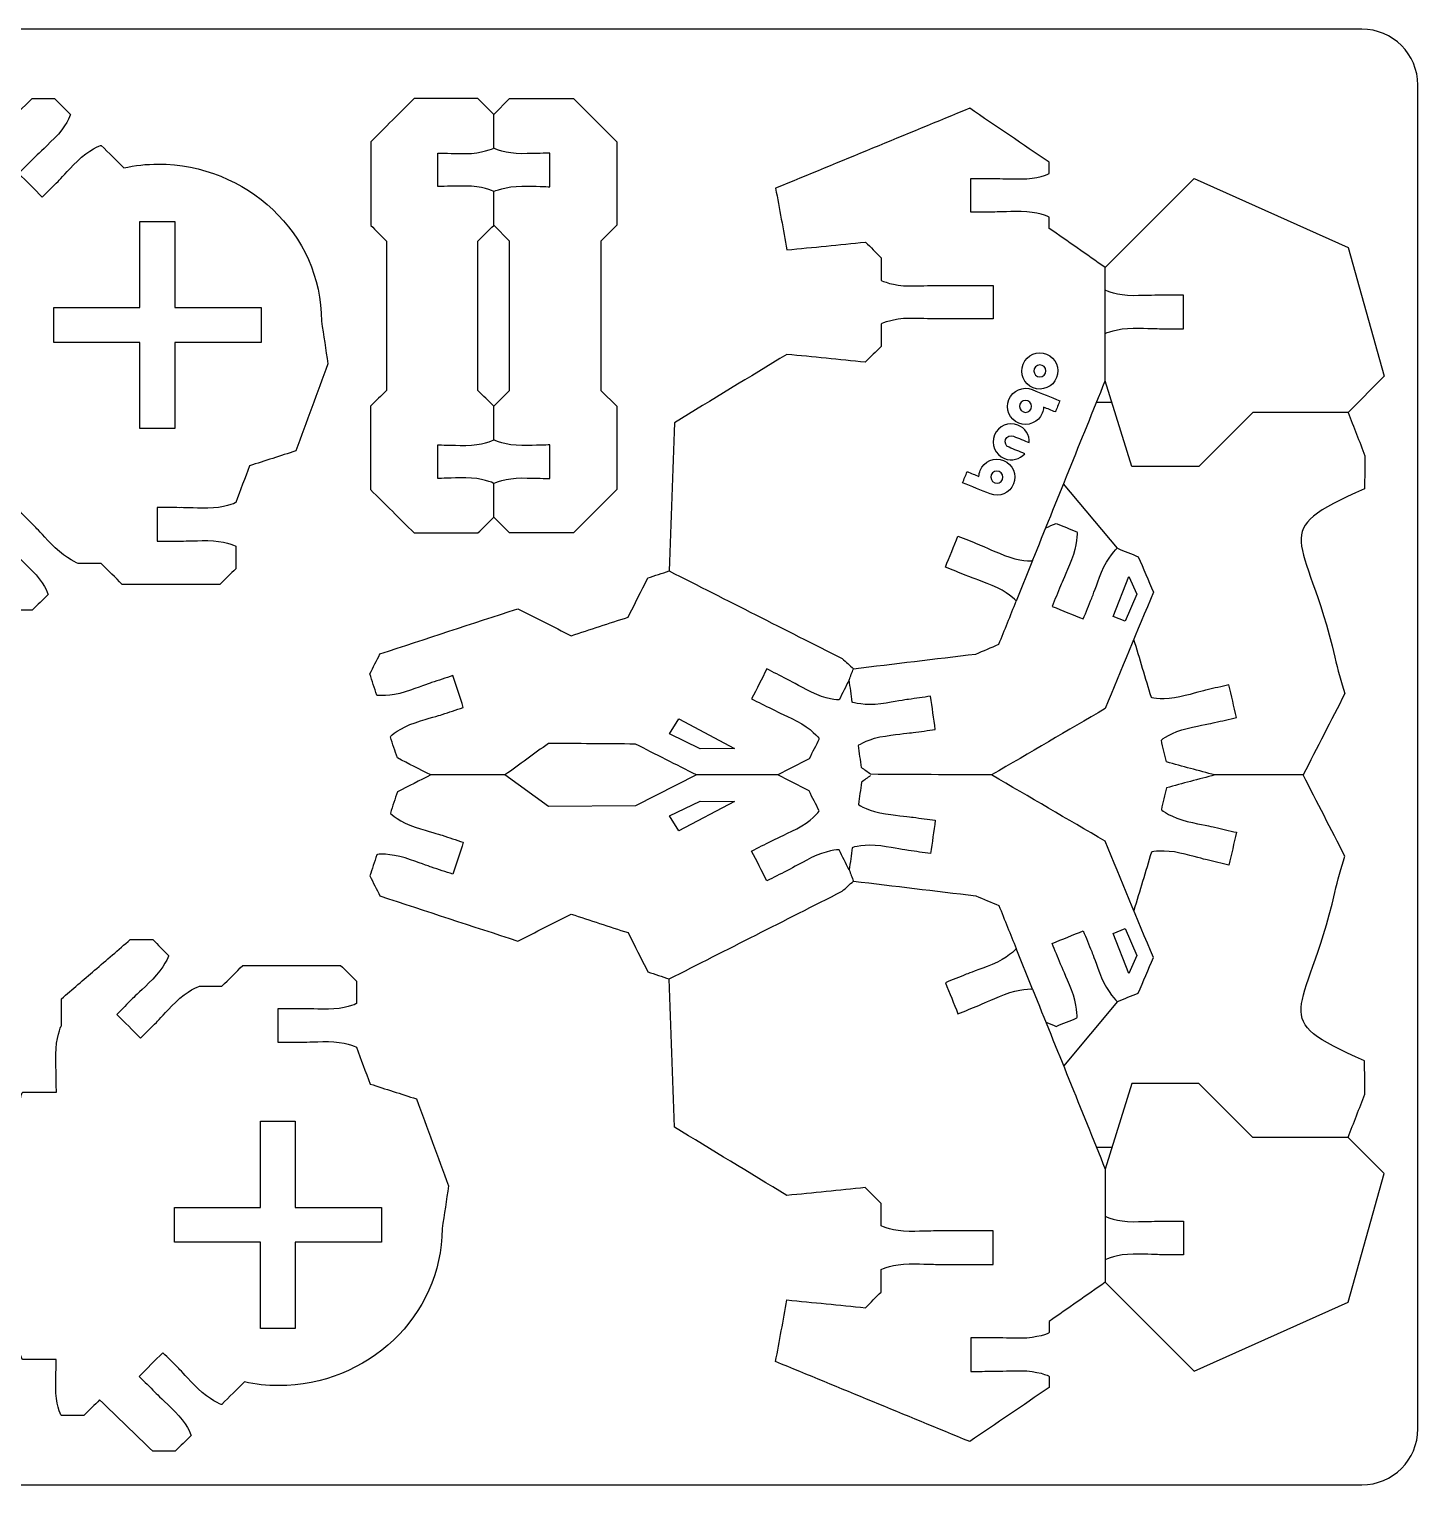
# Model space of a CAD drawing. Extents: x 0 to 680, y 0 to 410.
# Drawn here: x 556 to 680, y 0 to 130 of the extents above; entities that cross this region are included whole.
import ezdxf

# ---------------------------------------------------------------- set-up
doc = ezdxf.new("R2010")
doc.units = 0
doc.header["$MEASUREMENT"] = 0
doc.layers.add('DEFAULT', color=18, linetype='CONTINUOUS')

msp = doc.modelspace()

# ---------------------------------------------------------------- linework, layer by layer
at = {"layer": 'DEFAULT', "color": 1}
for points in [[(597.5, 122.39), (598.91, 123.8), (604.62, 123.8), (608.49, 119.93), (608.49, 112.49), (607.07, 111.07), (607.07, 97.74), (608.49, 96.33), (608.49, 88.88), (604.61, 85.01), (598.91, 85.01), (597.49, 86.43)], [(652.09, 108.71), (660.04, 116.67), (673.77, 110.49), (677, 99), (673.77, 95.77), (665.26, 95.77), (660.45, 90.96), (654.46, 90.96), (652.09, 98.6)], [(597.5, 96.33), (598.91, 97.74), (598.91, 111.07), (597.49, 112.49)], [(652.69, 96.67), (651.31, 96.67)], [(653.18, 83.64), (648.37, 89.4)], [(645.6, 82.54), (644.14, 78.92)], [(615.61, 63.4), (610.14, 60.65), (602.38, 60.59), (598.5, 63.4)], [(645.6, 44.27), (644.14, 47.89)], [(653.18, 43.17), (648.37, 37.41)], [(652.09, 18.1), (660.04, 10.15), (673.77, 16.32), (677, 27.81), (673.77, 31.04), (665.26, 31.04), (660.45, 35.85), (654.46, 35.85), (652.09, 28.21)], [(652.69, 30.14), (651.31, 30.14)]]:
    msp.add_lwpolyline(points, dxfattribs=at)
for points in [[(565.91, 94.33), (565.91, 102.03), (558.21, 102.03), (558.21, 105.13), (565.91, 105.13), (565.91, 112.83), (569.02, 112.83), (569.02, 105.13), (576.72, 105.13), (576.72, 102.03), (569.02, 102.03), (569.02, 94.33)], [(652.8, 77.56), (654.21, 81.13), (654.91, 79.54), (653.86, 77.12)], [(614.01, 68.41), (618.99, 65.77), (615.94, 65.74), (613.18, 67.06)], [(613.18, 59.75), (615.94, 61.07), (618.99, 61.03), (614.01, 58.4)], [(653.86, 49.69), (654.91, 47.27), (654.21, 45.68), (652.8, 49.25)], [(579.78, 32.48), (579.78, 24.78), (587.48, 24.78), (587.48, 21.69), (579.78, 21.69), (579.78, 13.98), (576.68, 13.98), (576.68, 21.69), (568.98, 21.69), (568.98, 24.78), (576.68, 24.78), (576.68, 32.48)]]:
    msp.add_lwpolyline(points, close=True, dxfattribs=at)
for points, knots in [([(675, 0.01), (605, 0.01), (535, 0.01), (465, 0.01), (462.24, 0.01), (460, 2.25), (460, 5), (460, 45), (460, 85.01), (460, 125.01), (460, 127.77), (462.24, 130), (465, 130), (535, 130), (605, 130), (675, 130), (677.76, 130), (680, 127.77), (680, 125.01), (680, 85.01), (680, 45), (680, 5), (680, 2.25), (677.76, 0.01), (675, 0.01)], [0, 0, 0, 0, 595.271, 595.271, 595.271, 596.271, 596.271, 596.271, 936.431, 936.431, 936.431, 937.431, 937.431, 937.431, 1532.702, 1532.702, 1532.702, 1533.702, 1533.702, 1533.702, 1873.862, 1873.862, 1873.862, 1874.862, 1874.862, 1874.862, 1874.862]), ([(557.7, 79.52), (557.74, 79.56), (557.26, 80.66), (556.29, 81.64), (555.31, 82.63), (554.73, 83.14), (554.49, 83.38), (554.02, 83.85), (553.55, 84.33), (553.08, 84.8), (553.78, 85.5), (554.49, 86.21), (555.2, 86.92), (555.67, 86.44), (556.14, 85.97), (556.61, 85.5), (556.85, 85.26), (557.36, 84.67), (558.34, 83.69), (559.32, 82.72), (560.43, 82.24), (560.46, 82.28), (561.13, 82.28), (561.8, 82.28), (562.46, 82.28), (563.09, 81.66), (563.71, 81.03), (564.33, 80.41), (567.24, 80.41), (570.14, 80.41), (573.04, 80.41), (573.52, 80.88), (573.99, 81.35), (574.46, 81.82), (574.46, 82.49), (574.46, 83.15), (574.46, 83.82), (574.46, 83.88), (573.34, 84.32), (571.96, 84.33), (570.58, 84.33), (569.8, 84.28), (569.46, 84.28), (568.79, 84.28), (568.13, 84.28), (567.46, 84.28), (567.46, 85.28), (567.46, 86.28), (567.46, 87.28), (568.13, 87.28), (568.8, 87.28), (569.46, 87.27), (569.8, 87.28), (570.58, 87.23), (571.96, 87.23), (573.34, 87.23), (574.46, 87.67), (574.46, 87.73), (574.87, 88.82), (575.28, 89.91), (575.69, 91.01), (577.07, 91.45), (578.45, 91.89), (579.83, 92.34), (580.78, 94.93), (581.74, 97.51), (582.69, 100.1), (582.5, 101.38), (582.31, 102.65), (582.12, 103.92), (582.12, 111.78), (575.39, 117.95), (567.53, 117.95), (566.48, 117.95), (565.45, 117.83), (564.47, 117.61), (563.8, 118.28), (563.13, 118.95), (562.46, 119.62), (562.42, 119.67), (561.31, 119.19), (560.33, 118.22), (559.36, 117.24), (558.84, 116.65), (558.6, 116.41), (558.13, 115.94), (557.66, 115.47), (557.19, 115), (556.48, 115.71), (555.77, 116.42), (555.07, 117.12), (555.54, 117.59), (556.01, 118.06), (556.48, 118.53), (556.72, 118.78), (557.31, 119.29), (558.28, 120.27), (559.26, 121.24), (559.74, 122.35), (559.7, 122.39), (559.23, 122.86), (558.76, 123.33), (558.29, 123.8), (557.62, 123.8), (556.95, 123.8), (556.29, 123.8), (554.71, 122.27), (553.12, 120.74), (551.54, 119.2), (551.07, 119.67), (550.6, 120.14), (550.13, 120.61), (549.46, 120.61), (548.79, 120.61), (548.13, 120.61), (548.07, 120.61), (547.63, 119.49), (547.62, 118.11), (547.62, 116.73), (547.67, 115.95), (547.67, 115.61), (546.67, 115.61), (545.67, 115.62), (544.67, 115.62), (544.61, 115.62), (544.17, 114.5), (544.17, 113.12), (544.17, 111.73), (544.22, 110.96), (544.21, 110.61), (543.21, 110.62), (542.21, 110.62), (541.22, 110.62), (541.21, 110.96), (541.27, 111.74), (541.27, 113.12), (541.27, 114.5), (540.82, 115.62), (540.76, 115.62), (540.1, 115.62), (539.43, 115.62), (538.76, 115.62), (538.29, 115.15), (537.82, 114.68), (537.35, 114.21), (537.35, 113.78), (537.35, 113.34), (537.35, 112.91), (536.68, 110.77), (536.01, 108.62), (535.34, 106.48), (535.34, 104.61), (535.34, 102.75), (535.35, 100.89), (536.02, 98.74), (536.68, 96.6), (537.35, 94.46), (537.35, 94.03), (537.35, 93.59), (537.35, 93.16), (537.82, 92.69), (538.29, 92.22), (538.76, 91.75), (539.43, 91.75), (540.1, 91.75), (540.76, 91.75), (540.83, 91.75), (541.27, 92.87), (541.27, 94.25), (541.27, 95.63), (541.22, 96.41), (541.23, 96.75), (542.23, 96.75), (543.22, 96.74), (544.22, 96.74), (544.23, 96.41), (544.17, 95.63), (544.17, 94.24), (544.17, 92.87), (544.62, 91.74), (544.67, 91.74), (544.68, 91.74), (544.68, 91.74), (544.68, 91.74), (545.68, 91.74), (546.68, 91.74), (547.68, 91.74), (547.68, 91.4), (547.63, 89.71), (547.63, 88.33), (547.63, 86.95), (548.07, 85.82), (548.13, 85.82), (548.13, 85.02), (548.13, 84.21), (548.13, 83.4), (549.12, 82.55), (550.11, 81.7), (551.09, 80.85), (552.16, 79.94), (553.22, 79.02), (554.28, 78.11), (554.95, 78.11), (555.62, 78.11), (556.28, 78.11), (556.76, 78.58), (557.23, 79.05), (557.7, 79.52)], [5.670289, 5.670289, 5.670289, 5.670289, 6.670289, 6.670289, 6.670289, 7.670289, 7.670289, 7.670289, 13.341303, 13.341303, 13.341303, 21.833659, 21.833659, 21.833659, 27.504673, 27.504673, 27.504673, 28.504673, 28.504673, 28.504673, 29.504673, 29.504673, 29.504673, 35.174673, 35.174673, 35.174673, 42.677787, 42.677787, 42.677787, 67.366787, 67.366787, 67.366787, 73.039197, 73.039197, 73.039197, 78.699197, 78.699197, 78.699197, 79.699197, 79.699197, 79.699197, 80.699197, 80.699197, 80.699197, 86.359205, 86.359205, 86.359205, 94.850205, 94.850205, 94.850205, 100.519213, 100.519213, 100.519213, 101.519213, 101.519213, 101.519213, 102.519213, 102.519213, 102.519213, 112.449923, 112.449923, 112.449923, 124.770567, 124.770567, 124.770567, 148.230629, 148.230629, 148.230629, 159.182457, 159.182457, 159.182457, 160.182457, 160.182457, 160.182457, 161.182457, 161.182457, 161.182457, 169.243474, 169.243474, 169.243474, 170.243474, 170.243474, 170.243474, 171.243474, 171.243474, 171.243474, 176.900329, 176.900329, 176.900329, 185.400459, 185.400459, 185.400459, 191.065097, 191.065097, 191.065097, 192.065097, 192.065097, 192.065097, 193.065097, 193.065097, 193.065097, 198.729027, 198.729027, 198.729027, 204.400027, 204.400027, 204.400027, 223.139773, 223.139773, 223.139773, 228.804411, 228.804411, 228.804411, 234.474411, 234.474411, 234.474411, 235.474411, 235.474411, 235.474411, 236.474411, 236.474411, 236.474411, 244.964417, 244.964417, 244.964417, 245.964417, 245.964417, 245.964417, 246.964417, 246.964417, 246.964417, 255.454423, 255.454423, 255.454423, 256.454423, 256.454423, 256.454423, 257.454423, 257.454423, 257.454423, 263.124423, 263.124423, 263.124423, 268.787645, 268.787645, 268.787645, 272.448645, 272.448645, 272.448645, 291.564502, 291.564502, 291.564502, 307.423532, 307.423532, 307.423532, 326.511999, 326.511999, 326.511999, 330.181999, 330.181999, 330.181999, 335.845929, 335.845929, 335.845929, 341.515929, 341.515929, 341.515929, 342.515929, 342.515929, 342.515929, 343.515929, 343.515929, 343.515929, 352.005934, 352.005934, 352.005934, 353.005934, 353.005934, 353.005934, 354.005934, 354.005934, 354.005934, 354.035934, 354.035934, 354.035934, 362.526939, 362.526939, 362.526939, 363.526939, 363.526939, 363.526939, 364.526939, 364.526939, 364.526939, 371.387939, 371.387939, 371.387939, 382.48439, 382.48439, 382.48439, 394.411251, 394.411251, 394.411251, 400.081251, 400.081251, 400.081251, 405.75154, 405.75154, 405.75154, 405.75154]), ([(590.38, 123.8), (592.28, 123.8), (594.18, 123.8), (596.08, 123.8), (596.56, 123.33), (597.03, 122.86), (597.5, 122.39), (597.5, 121.39), (597.5, 120.39), (597.5, 119.39), (597.5, 119.34), (596.38, 118.89), (595, 118.89), (593.62, 118.89), (592.84, 118.94), (592.5, 118.94), (592.5, 117.94), (592.5, 116.94), (592.5, 115.94), (592.84, 115.94), (593.62, 115.99), (595, 115.99), (596.38, 115.99), (597.49, 115.55), (597.49, 115.48), (597.49, 114.48), (597.49, 113.48), (597.49, 112.48), (597.02, 112.01), (596.55, 111.54), (596.08, 111.07), (596.08, 106.63), (596.08, 102.19), (596.08, 97.74), (596.56, 97.27), (597.03, 96.8), (597.5, 96.33), (597.5, 95.33), (597.5, 94.33), (597.5, 93.33), (597.5, 93.28), (596.38, 92.83), (595, 92.83), (593.62, 92.83), (592.84, 92.88), (592.5, 92.88), (592.5, 91.88), (592.5, 90.88), (592.5, 89.88), (592.84, 89.88), (593.62, 89.93), (595, 89.93), (596.38, 89.93), (597.49, 89.49), (597.49, 89.43), (597.49, 88.43), (597.49, 87.43), (597.49, 86.43), (597.02, 85.95), (596.55, 85.48), (596.08, 85.01), (594.18, 85.01), (592.28, 85.01), (590.38, 85.01), (589.09, 86.3), (587.8, 87.59), (586.5, 88.88), (586.5, 91.37), (586.5, 93.85), (586.5, 96.33), (586.98, 96.8), (587.45, 97.27), (587.92, 97.74), (587.92, 102.19), (587.92, 106.63), (587.92, 111.07), (587.45, 111.54), (586.98, 112.01), (586.51, 112.48), (586.51, 114.97), (586.51, 117.45), (586.51, 119.93), (587.8, 121.22), (589.09, 122.51), (590.38, 123.8)], [15.527358, 15.527358, 15.527358, 15.527358, 31.692358, 31.692358, 31.692358, 37.363354, 37.363354, 37.363354, 45.868354, 45.868354, 45.868354, 46.868354, 46.868354, 46.868354, 47.868354, 47.868354, 47.868354, 56.368361, 56.368361, 56.368361, 57.368361, 57.368361, 57.368361, 58.368361, 58.368361, 58.368361, 66.878361, 66.878361, 66.878361, 72.535216, 72.535216, 72.535216, 110.313216, 110.313216, 110.313216, 115.983505, 115.983505, 115.983505, 124.483505, 124.483505, 124.483505, 125.483505, 125.483505, 125.483505, 126.483505, 126.483505, 126.483505, 134.983512, 134.983512, 134.983512, 135.983512, 135.983512, 135.983512, 136.983512, 136.983512, 136.983512, 145.488512, 145.488512, 145.488512, 151.158801, 151.158801, 151.158801, 167.323801, 167.323801, 167.323801, 182.850452, 182.850452, 182.850452, 203.955452, 203.955452, 203.955452, 209.625034, 209.625034, 209.625034, 247.403034, 247.403034, 247.403034, 253.059888, 253.059888, 253.059888, 274.175888, 274.175888, 274.175888, 289.703246, 289.703246, 289.703246, 289.703246]), ([(644.14, 78.92), (643.62, 77.64), (643.11, 76.35), (642.59, 75.07), (641.91, 74.78), (641.23, 74.49), (640.54, 74.2), (636.9, 73.76), (633.25, 73.33), (629.61, 72.89), (629.27, 73.19), (628.94, 73.49), (628.61, 73.79), (623.46, 76.4), (618.31, 79.01), (613.16, 81.62), (613.31, 86.03), (613.47, 90.45), (613.62, 94.86), (616.97, 96.89), (620.32, 98.93), (623.67, 100.96), (626, 100.73), (628.34, 100.49), (630.67, 100.26), (631.14, 100.73), (631.62, 101.2), (632.09, 101.67), (632.09, 102.33), (632.09, 103), (632.09, 103.67), (632.09, 103.72), (633.21, 104.17), (634.59, 104.17), (635.97, 104.17), (636.75, 104.12), (637.09, 104.12), (638.75, 104.12), (640.42, 104.12), (642.09, 104.12), (642.09, 105.12), (642.09, 106.12), (642.09, 107.12), (640.42, 107.12), (638.76, 107.12), (637.09, 107.12), (636.75, 107.12), (635.98, 107.07), (634.59, 107.07), (633.21, 107.07), (632.09, 107.52), (632.09, 107.58), (632.09, 108.24), (632.09, 108.91), (632.09, 109.58), (631.62, 110.05), (631.15, 110.52), (630.68, 110.99), (628.34, 110.75), (626.01, 110.52), (623.67, 110.28), (623.34, 112.12), (623, 113.96), (622.66, 115.8), (628.44, 118.18), (634.21, 120.56), (639.99, 122.94), (642.35, 121.33), (644.72, 119.72), (647.09, 118.11), (647.09, 117.78), (647.09, 117.45), (647.09, 117.12), (647.09, 117.06), (645.97, 116.62), (644.59, 116.62), (643.21, 116.62), (642.43, 116.67), (642.09, 116.66), (641.42, 116.67), (640.76, 116.67), (640.09, 116.67), (640.09, 115.67), (640.09, 114.67), (640.09, 113.67), (640.76, 113.67), (641.42, 113.67), (642.09, 113.67), (642.43, 113.67), (643.2, 113.71), (644.59, 113.71), (645.97, 113.71), (647.09, 113.27), (647.09, 113.21), (647.09, 112.88), (647.09, 112.54), (647.09, 112.21), (648.75, 111.04), (650.42, 109.88), (652.09, 108.71), (652.09, 105.34), (652.09, 101.97), (652.09, 98.6), (649.93, 93.25), (647.76, 87.89), (645.6, 82.54), (645.59, 82.49), (644.38, 82.5), (643.1, 83.01), (641.81, 83.53), (641.11, 83.87), (640.8, 83.99), (640.18, 84.24), (639.56, 84.49), (638.94, 84.74), (638.57, 83.81), (638.2, 82.89), (637.82, 81.96), (638.44, 81.71), (639.06, 81.46), (639.68, 81.21), (639.99, 81.08), (640.73, 80.84), (642.01, 80.32), (643.28, 79.81), (644.14, 78.99), (644.14, 78.92)], [0, 0, 0, 0, 11.779449, 11.779449, 11.779449, 18.072994, 18.072994, 18.072994, 49.300208, 49.300208, 49.300208, 53.105354, 53.105354, 53.105354, 102.185067, 102.185067, 102.185067, 139.744986, 139.744986, 139.744986, 173.083715, 173.083715, 173.083715, 193.034216, 193.034216, 193.034216, 198.697438, 198.697438, 198.697438, 204.367438, 204.367438, 204.367438, 205.367438, 205.367438, 205.367438, 206.367438, 206.367438, 206.367438, 220.548441, 220.548441, 220.548441, 229.048441, 229.048441, 229.048441, 243.219441, 243.219441, 243.219441, 244.219441, 244.219441, 244.219441, 245.219441, 245.219441, 245.219441, 250.888441, 250.888441, 250.888441, 256.553078, 256.553078, 256.553078, 276.50358, 276.50358, 276.50358, 292.413746, 292.413746, 292.413746, 345.515888, 345.515888, 345.515888, 369.857536, 369.857536, 369.857536, 372.686536, 372.686536, 372.686536, 373.686536, 373.686536, 373.686536, 374.686536, 374.686536, 374.686536, 380.366542, 380.366542, 380.366542, 388.855542, 388.855542, 388.855542, 394.526553, 394.526553, 394.526553, 395.526553, 395.526553, 395.526553, 396.526553, 396.526553, 396.526553, 399.366553, 399.366553, 399.366553, 416.662996, 416.662996, 416.662996, 445.322996, 445.322996, 445.322996, 494.412748, 494.412748, 494.412748, 495.412748, 495.412748, 495.412748, 496.412748, 496.412748, 496.412748, 502.088025, 502.088025, 502.088025, 510.582674, 510.582674, 510.582674, 516.244181, 516.244181, 516.244181, 517.244181, 517.244181, 517.244181, 518.244181, 518.244181, 518.244181, 518.244181]), ([(597.49, 115.48), (597.49, 115.54), (598.61, 115.99), (599.99, 115.98), (601.37, 115.99), (602.15, 115.93), (602.49, 115.93), (602.49, 116.93), (602.49, 117.93), (602.49, 118.93), (602.15, 118.93), (601.38, 118.89), (599.99, 118.88), (598.62, 118.89), (597.5, 119.33), (597.5, 119.39)], [0, 0, 0, 0, 1, 1, 1, 2, 2, 2, 10.500006, 10.500006, 10.500006, 11.500006, 11.500006, 11.500006, 12.500006, 12.500006, 12.500006, 12.500006]), ([(652.08, 102.8), (652.08, 102.86), (653.2, 103.3), (654.58, 103.3), (655.96, 103.3), (656.74, 103.25), (657.08, 103.25), (657.75, 103.25), (658.42, 103.25), (659.08, 103.25), (659.08, 104.25), (659.08, 105.25), (659.08, 106.25), (658.42, 106.25), (657.75, 106.25), (657.09, 106.25), (656.74, 106.25), (655.97, 106.21), (654.58, 106.2), (653.21, 106.21), (652.09, 106.65), (652.09, 106.71)], [0, 0, 0, 0, 1, 1, 1, 2, 2, 2, 7.670013, 7.670013, 7.670013, 16.170013, 16.170013, 16.170013, 21.831025, 21.831025, 21.831025, 22.831025, 22.831025, 22.831025, 23.831025, 23.831025, 23.831025, 23.831025]), ([(673.77, 95.77), (674.28, 94.48), (674.78, 93.19), (675.28, 91.9), (675.27, 90.92), (675.25, 89.94), (675.24, 88.96), (666.33, 84.99), (669.94, 85.22), (672.59, 73.92), (672.85, 72.8), (673.15, 71.72), (673.49, 70.67), (672.25, 68.25), (671, 65.83), (669.76, 63.4), (667.13, 63.4), (664.5, 63.4), (661.88, 63.4), (660.43, 63.79), (658.99, 64.17), (657.55, 64.56), (657.4, 65.2), (657.25, 65.85), (657.1, 66.5), (657.08, 66.55), (658.07, 67.25), (659.42, 67.56), (660.76, 67.87), (661.53, 68), (661.86, 68.08), (662.51, 68.23), (663.16, 68.38), (663.81, 68.53), (663.58, 69.51), (663.36, 70.48), (663.13, 71.45), (662.48, 71.3), (661.83, 71.15), (661.18, 71), (660.85, 70.92), (660.11, 70.7), (658.76, 70.38), (657.41, 70.07), (656.23, 70.25), (656.21, 70.31), (655.69, 72.04), (655.17, 73.78), (654.65, 75.51)], [0, 0, 0, 0, 11.777347, 11.777347, 11.777347, 20.13547, 20.13547, 20.13547, 21.13547, 21.13547, 21.13547, 22.13547, 22.13547, 22.13547, 45.284749, 45.284749, 45.284749, 67.628749, 67.628749, 67.628749, 80.312388, 80.312388, 80.312388, 85.980828, 85.980828, 85.980828, 86.980828, 86.980828, 86.980828, 87.980828, 87.980828, 87.980828, 93.650891, 93.650891, 93.650891, 102.153924, 102.153924, 102.153924, 107.814247, 107.814247, 107.814247, 108.814247, 108.814247, 108.814247, 109.814247, 109.814247, 109.814247, 125.224525, 125.224525, 125.224525, 125.224525]), ([(597.49, 89.43), (597.49, 89.48), (598.61, 89.93), (599.99, 89.92), (601.37, 89.92), (602.15, 89.87), (602.49, 89.87), (602.49, 90.87), (602.49, 91.87), (602.49, 92.87), (602.15, 92.87), (601.38, 92.83), (599.99, 92.82), (598.62, 92.83), (597.5, 93.27), (597.5, 93.33)], [0, 0, 0, 0, 1, 1, 1, 2, 2, 2, 10.500006, 10.500006, 10.500006, 11.500006, 11.500006, 11.500006, 12.500006, 12.500006, 12.500006, 12.500006]), ([(646.78, 85.47), (647.09, 85.6), (647.4, 85.73), (647.71, 85.86), (648.32, 85.61), (648.94, 85.36), (649.56, 85.11), (649.61, 85.09), (649.6, 83.88), (649.09, 82.61), (648.57, 81.32), (648.23, 80.62), (648.11, 80.3), (647.85, 79.69), (647.6, 79.07), (647.35, 78.45), (648.28, 78.08), (649.21, 77.7), (650.13, 77.33), (650.38, 77.95), (650.63, 78.56), (650.88, 79.18), (651.01, 79.5), (651.26, 80.23), (651.77, 81.52), (652.29, 82.79), (653.12, 83.67), (653.18, 83.64), (653.8, 83.39), (654.42, 83.14), (655.04, 82.89), (655.49, 81.84), (655.94, 80.78), (656.39, 79.72), (654.95, 76.25), (653.52, 72.79), (652.09, 69.33), (648.71, 67.35), (645.33, 65.38), (641.95, 63.4), (638.34, 63.42), (634.74, 63.44), (631.13, 63.46), (630.86, 63.66), (630.6, 63.86), (630.33, 64.06), (630.24, 64.72), (630.14, 65.38), (630.05, 66.04), (630.04, 66.09), (631.09, 66.69), (632.46, 66.88), (633.82, 67.08), (634.6, 67.14), (634.94, 67.19), (635.6, 67.28), (636.26, 67.37), (636.92, 67.46), (636.78, 68.45), (636.64, 69.44), (636.5, 70.43), (635.84, 70.34), (635.18, 70.24), (634.53, 70.15), (634.19, 70.11), (633.42, 69.95), (632.05, 69.75), (630.68, 69.57), (629.52, 69.85), (629.51, 69.91), (629.42, 70.57), (629.32, 71.23), (629.23, 71.89), (629.36, 72.22), (629.48, 72.56), (629.61, 72.89)], [0, 0, 0, 0, 2.841223, 2.841223, 2.841223, 8.501054, 8.501054, 8.501054, 9.501054, 9.501054, 9.501054, 10.501054, 10.501054, 10.501054, 16.17077, 16.17077, 16.17077, 24.672312, 24.672312, 24.672312, 30.331216, 30.331216, 30.331216, 31.331216, 31.331216, 31.331216, 32.331216, 32.331216, 32.331216, 38.001443, 38.001443, 38.001443, 47.788541, 47.788541, 47.788541, 79.667409, 79.667409, 79.667409, 112.948022, 112.948022, 112.948022, 143.617399, 143.617399, 143.617399, 146.456814, 146.456814, 146.456814, 152.125708, 152.125708, 152.125708, 153.125708, 153.125708, 153.125708, 154.125708, 154.125708, 154.125708, 159.788545, 159.788545, 159.788545, 168.28487, 168.28487, 168.28487, 173.93893, 173.93893, 173.93893, 174.93893, 174.93893, 174.93893, 175.93893, 175.93893, 175.93893, 181.605844, 181.605844, 181.605844, 184.641074, 184.641074, 184.641074, 184.641074]), ([(629.23, 71.89), (628.93, 71.29), (628.63, 70.7), (628.33, 70.11), (628.3, 70.06), (627.1, 70.17), (625.87, 70.79), (624.64, 71.42), (623.97, 71.81), (623.66, 71.97), (623.07, 72.27), (622.47, 72.57), (621.88, 72.87), (621.43, 71.98), (620.98, 71.09), (620.52, 70.2), (621.12, 69.9), (621.71, 69.6), (622.31, 69.3), (622.61, 69.14), (623.32, 68.83), (624.56, 68.21), (625.79, 67.58), (626.58, 66.68), (626.56, 66.62), (626.25, 66.03), (625.95, 65.44), (625.65, 64.84), (624.72, 64.36), (623.79, 63.88), (622.85, 63.4), (620.44, 63.4), (618.02, 63.4), (615.61, 63.4), (613.78, 64.32), (611.96, 65.24), (610.14, 66.16), (607.55, 66.18), (604.97, 66.2), (602.38, 66.22), (601.09, 65.28), (599.79, 64.34), (598.5, 63.4), (596.29, 63.4), (594.08, 63.4), (591.87, 63.4), (590.88, 63.91), (589.88, 64.41), (588.89, 64.92), (588.68, 65.55), (588.47, 66.18), (588.27, 66.82), (588.25, 66.87), (589.17, 67.64), (590.49, 68.07), (591.8, 68.5), (592.55, 68.69), (592.88, 68.8), (593.51, 69.01), (594.14, 69.21), (594.78, 69.42), (594.47, 70.37), (594.16, 71.32), (593.85, 72.27), (593.21, 72.06), (592.58, 71.85), (591.95, 71.65), (591.62, 71.54), (590.9, 71.26), (589.59, 70.82), (588.27, 70.4), (587.07, 70.47), (587.05, 70.53), (586.85, 71.16), (586.64, 71.8), (586.43, 72.43), (586.73, 73.02), (587.04, 73.62), (587.34, 74.21), (591.44, 75.56), (595.55, 76.9), (599.65, 78.25), (601.24, 77.44), (602.82, 76.64), (604.41, 75.83), (606.1, 76.39), (607.8, 76.94), (609.49, 77.49), (610.08, 78.66), (610.67, 79.83), (611.26, 81), (611.9, 81.2), (612.53, 81.41), (613.16, 81.62)], [0, 0, 0, 0, 5.668519, 5.668519, 5.668519, 6.668519, 6.668519, 6.668519, 7.668519, 7.668519, 7.668519, 13.33933, 13.33933, 13.33933, 21.838302, 21.838302, 21.838302, 27.500113, 27.500113, 27.500113, 28.500113, 28.500113, 28.500113, 29.500113, 29.500113, 29.500113, 35.169523, 35.169523, 35.169523, 44.083442, 44.083442, 44.083442, 64.625442, 64.625442, 64.625442, 81.985051, 81.985051, 81.985051, 103.977693, 103.977693, 103.977693, 117.580789, 117.580789, 117.580789, 136.359789, 136.359789, 136.359789, 145.848457, 145.848457, 145.848457, 151.512223, 151.512223, 151.512223, 152.512223, 152.512223, 152.512223, 153.512223, 153.512223, 153.512223, 159.1763, 159.1763, 159.1763, 167.674405, 167.674405, 167.674405, 173.331169, 173.331169, 173.331169, 174.331169, 174.331169, 174.331169, 175.331169, 175.331169, 175.331169, 180.997147, 180.997147, 180.997147, 186.66701, 186.66701, 186.66701, 223.394226, 223.394226, 223.394226, 238.52502, 238.52502, 238.52502, 253.662791, 253.662791, 253.662791, 264.795434, 264.795434, 264.795434, 270.465175, 270.465175, 270.465175, 270.465175]), ([(591.87, 63.4), (590.88, 62.9), (589.88, 62.4), (588.89, 61.89), (588.68, 61.26), (588.47, 60.63), (588.27, 59.99), (588.25, 59.94), (589.17, 59.17), (590.49, 58.74), (591.8, 58.31), (592.55, 58.12), (592.88, 58.01), (593.51, 57.8), (594.14, 57.6), (594.78, 57.39), (594.47, 56.44), (594.16, 55.49), (593.85, 54.54), (593.21, 54.75), (592.58, 54.96), (591.95, 55.16), (591.62, 55.27), (590.9, 55.55), (589.59, 55.99), (588.27, 56.41), (587.07, 56.34), (587.05, 56.28), (586.85, 55.65), (586.64, 55.01), (586.43, 54.38), (586.73, 53.79), (587.04, 53.19), (587.34, 52.6), (591.44, 51.25), (595.55, 49.91), (599.65, 48.56), (601.24, 49.37), (602.82, 50.17), (604.41, 50.98), (606.1, 50.42), (607.8, 49.87), (609.49, 49.32), (610.08, 48.15), (610.67, 46.98), (611.26, 45.82), (611.9, 45.61), (612.53, 45.4), (613.16, 45.19)], [0, 0, 0, 0, 9.487764, 9.487764, 9.487764, 15.15153, 15.15153, 15.15153, 16.15153, 16.15153, 16.15153, 17.15153, 17.15153, 17.15153, 22.814656, 22.814656, 22.814656, 31.312451, 31.312451, 31.312451, 36.969214, 36.969214, 36.969214, 37.969214, 37.969214, 37.969214, 38.969214, 38.969214, 38.969214, 44.635502, 44.635502, 44.635502, 50.304925, 50.304925, 50.304925, 87.032142, 87.032142, 87.032142, 102.162044, 102.162044, 102.162044, 117.301076, 117.301076, 117.301076, 128.431934, 128.431934, 128.431934, 134.102297, 134.102297, 134.102297, 134.102297]), ([(629.23, 54.92), (628.93, 55.52), (628.63, 56.11), (628.33, 56.71), (628.3, 56.75), (627.1, 56.64), (625.87, 56.02), (624.64, 55.39), (623.97, 55), (623.66, 54.84), (623.07, 54.54), (622.47, 54.24), (621.88, 53.94), (621.43, 54.83), (620.98, 55.72), (620.52, 56.61), (621.12, 56.91), (621.71, 57.21), (622.31, 57.51), (622.61, 57.67), (623.32, 57.98), (624.56, 58.6), (625.79, 59.23), (626.58, 60.13), (626.56, 60.19), (626.25, 60.78), (625.95, 61.37), (625.65, 61.97), (624.72, 62.45), (623.79, 62.93), (622.85, 63.4)], [0, 0, 0, 0, 5.671195, 5.671195, 5.671195, 6.671195, 6.671195, 6.671195, 7.671195, 7.671195, 7.671195, 13.342006, 13.342006, 13.342006, 21.84187, 21.84187, 21.84187, 27.503229, 27.503229, 27.503229, 28.503229, 28.503229, 28.503229, 29.503229, 29.503229, 29.503229, 35.171747, 35.171747, 35.171747, 44.084752, 44.084752, 44.084752, 44.084752]), ([(631.13, 63.35), (630.86, 63.15), (630.6, 62.95), (630.33, 62.75), (630.24, 62.09), (630.14, 61.43), (630.05, 60.77), (630.04, 60.72), (631.09, 60.12), (632.46, 59.93), (633.82, 59.73), (634.6, 59.67), (634.94, 59.63), (635.6, 59.53), (636.26, 59.44), (636.92, 59.35), (636.78, 58.36), (636.64, 57.37), (636.5, 56.38), (635.84, 56.47), (635.18, 56.57), (634.53, 56.66), (634.19, 56.7), (633.42, 56.86), (632.05, 57.06), (630.68, 57.24), (629.52, 56.96), (629.51, 56.9), (629.42, 56.24), (629.32, 55.58), (629.23, 54.92), (629.36, 54.59), (629.48, 54.25), (629.61, 53.92)], [0, 0, 0, 0, 2.839415, 2.839415, 2.839415, 8.507319, 8.507319, 8.507319, 9.507319, 9.507319, 9.507319, 10.507319, 10.507319, 10.507319, 16.170156, 16.170156, 16.170156, 24.667471, 24.667471, 24.667471, 30.32167, 30.32167, 30.32167, 31.32167, 31.32167, 31.32167, 32.32167, 32.32167, 32.32167, 37.987593, 37.987593, 37.987593, 41.023759, 41.023759, 41.023759, 41.023759]), ([(646.78, 41.34), (647.09, 41.21), (647.4, 41.08), (647.71, 40.95), (648.32, 41.2), (648.94, 41.45), (649.56, 41.7), (649.61, 41.72), (649.6, 42.93), (649.09, 44.21), (648.57, 45.49), (648.23, 46.19), (648.11, 46.51), (647.85, 47.12), (647.6, 47.74), (647.35, 48.36), (648.28, 48.73), (649.21, 49.11), (650.13, 49.48), (650.38, 48.86), (650.63, 48.25), (650.88, 47.63), (651.01, 47.31), (651.26, 46.58), (651.77, 45.29), (652.29, 44.02), (653.12, 43.14), (653.18, 43.17), (653.8, 43.42), (654.42, 43.67), (655.04, 43.92), (655.49, 44.97), (655.94, 46.03), (656.39, 47.09), (654.95, 50.56), (653.52, 54.02), (652.09, 57.48), (648.71, 59.46), (645.33, 61.43), (641.95, 63.4)], [0, 0, 0, 0, 2.841223, 2.841223, 2.841223, 8.501054, 8.501054, 8.501054, 9.501054, 9.501054, 9.501054, 10.501054, 10.501054, 10.501054, 16.17077, 16.17077, 16.17077, 24.672312, 24.672312, 24.672312, 30.33307, 30.33307, 30.33307, 31.33307, 31.33307, 31.33307, 32.33307, 32.33307, 32.33307, 38.00442, 38.00442, 38.00442, 47.790598, 47.790598, 47.790598, 79.669466, 79.669466, 79.669466, 112.94907, 112.94907, 112.94907, 112.94907]), ([(661.88, 63.4), (660.43, 63.02), (658.99, 62.64), (657.55, 62.25), (657.4, 61.61), (657.25, 60.96), (657.1, 60.31), (657.08, 60.26), (658.07, 59.56), (659.42, 59.25), (660.76, 58.94), (661.53, 58.81), (661.86, 58.73), (662.51, 58.58), (663.16, 58.43), (663.81, 58.28), (663.58, 57.3), (663.36, 56.33), (663.13, 55.36), (662.48, 55.51), (661.83, 55.66), (661.18, 55.81), (660.85, 55.89), (660.1, 56.11), (658.76, 56.43), (657.41, 56.74), (656.23, 56.56), (656.21, 56.5), (655.69, 54.77), (655.17, 53.03), (654.65, 51.3)], [0, 0, 0, 0, 12.684091, 12.684091, 12.684091, 18.352531, 18.352531, 18.352531, 19.352531, 19.352531, 19.352531, 20.352531, 20.352531, 20.352531, 26.0223, 26.0223, 26.0223, 34.522183, 34.522183, 34.522183, 40.18228, 40.18228, 40.18228, 41.18228, 41.18228, 41.18228, 42.18228, 42.18228, 42.18228, 57.591312, 57.591312, 57.591312, 57.591312]), ([(673.77, 31.04), (674.28, 32.33), (674.78, 33.62), (675.28, 34.91), (675.27, 35.89), (675.25, 36.87), (675.24, 37.86), (666.33, 41.82), (669.94, 41.59), (672.59, 52.9), (672.85, 54.01), (673.15, 55.09), (673.49, 56.14), (672.25, 58.56), (671, 60.98), (669.76, 63.4)], [0, 0, 0, 0, 11.777347, 11.777347, 11.777347, 20.13547, 20.13547, 20.13547, 21.13547, 21.13547, 21.13547, 22.13547, 22.13547, 22.13547, 45.282971, 45.282971, 45.282971, 45.282971]), ([(644.14, 47.89), (643.62, 49.17), (643.11, 50.46), (642.59, 51.74), (641.91, 52.03), (641.23, 52.32), (640.54, 52.61), (636.9, 53.05), (633.25, 53.48), (629.61, 53.92), (629.27, 53.62), (628.94, 53.32), (628.61, 53.02), (623.46, 50.41), (618.31, 47.8), (613.16, 45.19), (613.31, 40.78), (613.47, 36.37), (613.62, 31.95), (616.97, 29.92), (620.32, 27.88), (623.67, 25.85), (626, 26.08), (628.34, 26.32), (630.67, 26.55), (631.14, 26.08), (631.62, 25.61), (632.09, 25.14), (632.09, 24.48), (632.09, 23.81), (632.09, 23.14), (632.09, 23.09), (633.21, 22.64), (634.59, 22.64), (635.97, 22.64), (636.75, 22.69), (637.09, 22.69), (638.75, 22.69), (640.42, 22.69), (642.09, 22.69), (642.09, 21.69), (642.09, 20.7), (642.09, 19.7), (640.42, 19.7), (638.76, 19.7), (637.09, 19.7), (636.75, 19.69), (635.98, 19.74), (634.59, 19.74), (633.21, 19.74), (632.09, 19.29), (632.09, 19.23), (632.09, 18.57), (632.09, 17.9), (632.09, 17.23), (631.62, 16.76), (631.15, 16.29), (630.68, 15.82), (628.34, 16.06), (626.01, 16.29), (623.67, 16.53), (623.34, 14.69), (623, 12.85), (622.66, 11.01), (628.44, 8.63), (634.21, 6.25), (639.99, 3.87), (642.35, 5.48), (644.72, 7.09), (647.09, 8.7), (647.09, 9.03), (647.09, 9.36), (647.09, 9.69), (647.09, 9.75), (645.97, 10.2), (644.59, 10.2), (643.21, 10.2), (642.43, 10.14), (642.09, 10.15), (641.42, 10.15), (640.76, 10.14), (640.09, 10.14), (640.09, 11.14), (640.09, 12.14), (640.09, 13.14), (640.76, 13.14), (641.42, 13.14), (642.09, 13.14), (642.43, 13.15), (643.2, 13.1), (644.59, 13.1), (645.97, 13.1), (647.09, 13.54), (647.09, 13.6), (647.09, 13.93), (647.09, 14.27), (647.09, 14.6), (648.75, 15.77), (650.42, 16.93), (652.09, 18.1), (652.09, 21.47), (652.09, 24.84), (652.09, 28.21), (649.93, 33.56), (647.76, 38.92), (645.6, 44.27), (645.59, 44.32), (644.38, 44.31), (643.1, 43.8), (641.81, 43.28), (641.11, 42.94), (640.8, 42.82), (640.18, 42.57), (639.56, 42.32), (638.94, 42.07), (638.57, 43), (638.2, 43.92), (637.82, 44.85), (638.44, 45.1), (639.06, 45.35), (639.68, 45.6), (639.99, 45.73), (640.73, 45.97), (642.01, 46.49), (643.28, 47), (644.14, 47.82), (644.14, 47.89)], [1, 1, 1, 1, 12.779449, 12.779449, 12.779449, 19.073385, 19.073385, 19.073385, 50.30048, 50.30048, 50.30048, 54.104288, 54.104288, 54.104288, 103.184905, 103.184905, 103.184905, 140.743825, 140.743825, 140.743825, 174.083072, 174.083072, 174.083072, 194.033574, 194.033574, 194.033574, 199.696795, 199.696795, 199.696795, 205.365795, 205.365795, 205.365795, 206.365795, 206.365795, 206.365795, 207.365795, 207.365795, 207.365795, 221.5468, 221.5468, 221.5468, 230.0478, 230.0478, 230.0478, 244.2188, 244.2188, 244.2188, 245.2188, 245.2188, 245.2188, 246.2188, 246.2188, 246.2188, 251.8878, 251.8878, 251.8878, 257.552437, 257.552437, 257.552437, 277.502939, 277.502939, 277.502939, 293.413105, 293.413105, 293.413105, 346.514866, 346.514866, 346.514866, 370.855953, 370.855953, 370.855953, 373.686953, 373.686953, 373.686953, 374.686953, 374.686953, 374.686953, 375.686953, 375.686953, 375.686953, 381.366966, 381.366966, 381.366966, 389.856966, 389.856966, 389.856966, 395.527975, 395.527975, 395.527975, 396.527975, 396.527975, 396.527975, 397.527975, 397.527975, 397.527975, 400.367975, 400.367975, 400.367975, 417.664418, 417.664418, 417.664418, 446.324418, 446.324418, 446.324418, 495.415098, 495.415098, 495.415098, 496.415098, 496.415098, 496.415098, 497.415098, 497.415098, 497.415098, 503.090374, 503.090374, 503.090374, 511.585023, 511.585023, 511.585023, 517.24653, 517.24653, 517.24653, 518.24653, 518.24653, 518.24653, 519.24653, 519.24653, 519.24653, 519.24653]), ([(567.05, 48.7), (566.38, 48.7), (565.72, 48.7), (565.05, 48.7), (563.99, 47.79), (562.92, 46.87), (561.86, 45.96), (560.87, 45.11), (559.88, 44.26), (558.89, 43.41), (558.89, 42.6), (558.89, 41.79), (558.89, 40.99), (558.84, 40.99), (558.4, 39.86), (558.4, 38.48), (558.4, 37.1), (558.45, 35.41), (558.45, 35.07), (557.45, 35.07), (556.45, 35.07), (555.45, 35.07), (555.45, 35.07), (555.44, 35.07), (555.44, 35.07), (555.39, 35.07), (554.94, 33.94), (554.94, 32.57), (554.94, 31.19), (554.99, 30.4), (554.99, 30.07), (553.99, 30.07), (552.99, 30.07), (551.99, 30.06), (551.99, 30.4), (552.04, 31.18), (552.04, 32.57), (552.04, 33.94), (551.59, 35.06), (551.53, 35.06), (550.87, 35.06), (550.2, 35.06), (549.53, 35.06), (549.06, 34.59), (548.59, 34.12), (548.12, 33.65), (548.12, 33.22), (548.12, 32.79), (548.12, 32.35), (547.45, 30.21), (546.78, 28.07), (546.11, 25.93), (546.11, 24.06), (546.11, 22.2), (546.1, 20.33), (546.78, 18.19), (547.45, 16.04), (548.12, 13.9), (548.12, 13.47), (548.12, 13.04), (548.12, 12.6), (548.59, 12.13), (549.06, 11.66), (549.53, 11.19), (550.2, 11.19), (550.87, 11.19), (551.53, 11.19), (551.58, 11.19), (552.03, 12.32), (552.03, 13.69), (552.03, 15.07), (551.98, 15.85), (551.98, 16.19), (552.98, 16.19), (553.98, 16.2), (554.98, 16.2), (554.98, 15.85), (554.93, 15.08), (554.93, 13.69), (554.94, 12.31), (555.38, 11.19), (555.44, 11.19), (556.44, 11.2), (557.44, 11.2), (558.44, 11.2), (558.44, 10.86), (558.39, 10.08), (558.39, 8.7), (558.39, 7.32), (558.83, 6.2), (558.89, 6.2), (559.56, 6.2), (560.23, 6.2), (560.89, 6.2), (561.37, 6.67), (561.84, 7.14), (562.31, 7.61), (563.89, 6.07), (565.47, 4.54), (567.05, 3.01), (567.72, 3.01), (568.39, 3.01), (569.05, 3.01), (569.52, 3.48), (570, 3.95), (570.47, 4.42), (570.51, 4.46), (570.03, 5.57), (569.05, 6.54), (568.07, 7.52), (567.49, 8.03), (567.25, 8.28), (566.78, 8.75), (566.31, 9.22), (565.83, 9.69), (566.54, 10.39), (567.25, 11.1), (567.95, 11.81), (568.42, 11.34), (568.89, 10.87), (569.37, 10.4), (569.61, 10.16), (570.12, 9.57), (571.1, 8.59), (572.08, 7.62), (573.19, 7.14), (573.22, 7.19), (573.89, 7.86), (574.56, 8.53), (575.24, 9.2), (576.22, 8.98), (577.25, 8.87), (578.3, 8.87), (586.16, 8.87), (592.88, 15.03), (592.88, 22.89), (593.08, 24.16), (593.27, 25.44), (593.46, 26.71), (592.5, 29.3), (591.55, 31.89), (590.59, 34.47), (589.22, 34.92), (587.84, 35.36), (586.46, 35.8), (586.05, 36.9), (585.64, 37.99), (585.23, 39.08), (585.23, 39.14), (584.11, 39.59), (582.73, 39.59), (581.35, 39.59), (580.57, 39.53), (580.23, 39.54), (579.56, 39.53), (578.9, 39.53), (578.23, 39.53), (578.23, 40.53), (578.23, 41.53), (578.23, 42.53), (578.9, 42.53), (579.56, 42.53), (580.23, 42.53), (580.57, 42.53), (581.35, 42.49), (582.73, 42.49), (584.11, 42.49), (585.23, 42.93), (585.23, 42.99), (585.23, 43.66), (585.23, 44.32), (585.23, 44.99), (584.75, 45.46), (584.28, 45.93), (583.81, 46.4), (580.91, 46.4), (578, 46.4), (575.1, 46.4), (574.48, 45.78), (573.85, 45.16), (573.23, 44.53), (572.56, 44.53), (571.9, 44.53), (571.23, 44.53), (571.2, 44.57), (570.08, 44.09), (569.11, 43.12), (568.13, 42.14), (567.62, 41.55), (567.38, 41.31), (566.9, 40.84), (566.43, 40.37), (565.96, 39.9), (565.26, 40.6), (564.55, 41.31), (563.84, 42.01), (564.31, 42.49), (564.78, 42.96), (565.25, 43.43), (565.49, 43.67), (566.08, 44.19), (567.06, 45.17), (568.03, 46.15), (568.51, 47.25), (568.47, 47.29), (567.99, 47.76), (567.52, 48.23), (567.05, 48.7)], [5.671704, 5.671704, 5.671704, 5.671704, 11.341704, 11.341704, 11.341704, 23.269216, 23.269216, 23.269216, 34.365667, 34.365667, 34.365667, 41.225667, 41.225667, 41.225667, 42.225667, 42.225667, 42.225667, 43.225667, 43.225667, 43.225667, 51.716673, 51.716673, 51.716673, 51.746673, 51.746673, 51.746673, 52.746673, 52.746673, 52.746673, 53.746673, 53.746673, 53.746673, 62.237679, 62.237679, 62.237679, 63.237679, 63.237679, 63.237679, 64.237679, 64.237679, 64.237679, 69.909679, 69.909679, 69.909679, 75.573609, 75.573609, 75.573609, 79.243609, 79.243609, 79.243609, 98.330823, 98.330823, 98.330823, 114.190853, 114.190853, 114.190853, 133.306411, 133.306411, 133.306411, 136.966411, 136.966411, 136.966411, 142.630341, 142.630341, 142.630341, 148.302341, 148.302341, 148.302341, 149.302341, 149.302341, 149.302341, 150.302341, 150.302341, 150.302341, 158.792347, 158.792347, 158.792347, 159.792347, 159.792347, 159.792347, 160.792347, 160.792347, 160.792347, 169.282353, 169.282353, 169.282353, 170.282353, 170.282353, 170.282353, 171.282353, 171.282353, 171.282353, 176.953353, 176.953353, 176.953353, 182.617282, 182.617282, 182.617282, 201.358443, 201.358443, 201.358443, 207.027443, 207.027443, 207.027443, 212.691373, 212.691373, 212.691373, 213.691373, 213.691373, 213.691373, 214.691373, 214.691373, 214.691373, 220.355302, 220.355302, 220.355302, 228.854726, 228.854726, 228.854726, 234.51158, 234.51158, 234.51158, 235.51158, 235.51158, 235.51158, 236.51158, 236.51158, 236.51158, 244.573305, 244.573305, 244.573305, 245.573305, 245.573305, 245.573305, 246.573305, 246.573305, 246.573305, 257.525282, 257.525282, 257.525282, 280.98569, 280.98569, 280.98569, 293.305687, 293.305687, 293.305687, 303.235811, 303.235811, 303.235811, 304.235811, 304.235811, 304.235811, 305.235811, 305.235811, 305.235811, 310.90582, 310.90582, 310.90582, 319.39582, 319.39582, 319.39582, 325.055829, 325.055829, 325.055829, 326.055829, 326.055829, 326.055829, 327.055829, 327.055829, 327.055829, 332.715829, 332.715829, 332.715829, 338.387532, 338.387532, 338.387532, 363.078532, 363.078532, 363.078532, 370.580232, 370.580232, 370.580232, 376.250232, 376.250232, 376.250232, 377.250232, 377.250232, 377.250232, 378.250232, 378.250232, 378.250232, 383.920537, 383.920537, 383.920537, 392.412893, 392.412893, 392.412893, 398.083198, 398.083198, 398.083198, 399.083198, 399.083198, 399.083198, 400.083198, 400.083198, 400.083198, 405.754902, 405.754902, 405.754902, 405.754902]), ([(652.08, 24.01), (652.08, 23.95), (653.2, 23.51), (654.58, 23.51), (655.96, 23.51), (656.74, 23.56), (657.08, 23.56), (657.75, 23.56), (658.42, 23.56), (659.08, 23.56), (659.08, 22.56), (659.08, 21.56), (659.08, 20.56), (658.42, 20.56), (657.75, 20.56), (657.09, 20.56), (656.74, 20.56), (655.97, 20.61), (654.58, 20.61), (653.21, 20.61), (652.09, 20.16), (652.09, 20.1)], [0, 0, 0, 0, 1, 1, 1, 2, 2, 2, 7.670011, 7.670011, 7.670011, 16.170011, 16.170011, 16.170011, 21.831021, 21.831021, 21.831021, 22.831021, 22.831021, 22.831021, 23.831021, 23.831021, 23.831021, 23.831021])]:
    msp.add_open_spline(points, degree=3, knots=knots, dxfattribs=at)
at = {"layer": 'DEFAULT', "color": 18}
for points, knots in [([(647.75, 98.88), (648.08, 99.7), (647.68, 100.64), (646.86, 100.97), (646.03, 101.31), (645.09, 100.91), (644.76, 100.08), (644.43, 99.26), (644.83, 98.32), (645.65, 97.98), (646.48, 97.65), (647.42, 98.05), (647.75, 98.88)], [1, 1, 1, 1, 2, 2, 2, 3, 3, 3, 4, 4, 4, 5, 5, 5, 5]), ([(645.76, 99.68), (645.87, 99.95), (646.18, 100.09), (646.46, 99.98), (646.73, 99.87), (646.86, 99.55), (646.75, 99.28), (646.64, 99), (646.33, 98.87), (646.05, 98.98), (645.78, 99.09), (645.65, 99.41), (645.76, 99.68)], [0, 0, 0, 0, 1, 1, 1, 2, 2, 2, 3, 3, 3, 4, 4, 4, 4]), ([(646.47, 95.71), (646.54, 95.89), (646.58, 96.07), (646.59, 96.24), (646.94, 96.1), (647.29, 95.96), (647.64, 95.82), (647.77, 96.15), (647.91, 96.48), (648.04, 96.82), (647.22, 97.15), (646.4, 97.48), (645.58, 97.81), (644.75, 98.14), (643.82, 97.75), (643.48, 96.92), (643.15, 96.1), (643.55, 95.16), (644.37, 94.82), (645.2, 94.49), (646.14, 94.89), (646.47, 95.71)], [1, 1, 1, 1, 2, 2, 2, 5.211431, 5.211431, 5.211431, 8.256672, 8.256672, 8.256672, 15.777941, 15.777941, 15.777941, 16.777941, 16.777941, 16.777941, 17.777941, 17.777941, 17.777941, 18.777941, 18.777941, 18.777941, 18.777941]), ([(644.48, 96.52), (644.59, 96.79), (644.9, 96.93), (645.18, 96.81), (645.45, 96.7), (645.59, 96.39), (645.47, 96.11), (645.36, 95.84), (645.05, 95.71), (644.78, 95.82), (644.5, 95.93), (644.37, 96.24), (644.48, 96.52)], [1, 1, 1, 1, 2, 2, 2, 3, 3, 3, 4, 4, 4, 5, 5, 5, 5]), ([(643.09, 91.66), (642.27, 91.99), (641.87, 92.93), (642.2, 93.76), (642.54, 94.58), (643.48, 94.98), (644.3, 94.65), (644.95, 94.38), (645.34, 93.75), (645.31, 93.08), (644.84, 93.27), (644.37, 93.46), (643.9, 93.65), (643.63, 93.76), (643.31, 93.63), (643.2, 93.35), (643.09, 93.08), (643.22, 92.77), (643.5, 92.66), (643.97, 92.47), (644.44, 92.28), (644.91, 92.09), (644.47, 91.59), (643.75, 91.4), (643.09, 91.66)], [0, 0, 0, 0, 1, 1, 1, 2, 2, 2, 3, 3, 3, 7.308162, 7.308162, 7.308162, 8.308162, 8.308162, 8.308162, 9.308162, 9.308162, 9.308162, 13.620782, 13.620782, 13.620782, 14.620782, 14.620782, 14.620782, 14.620782]), ([(643.91, 89.39), (644.25, 90.21), (643.85, 91.15), (643.02, 91.49), (642.2, 91.82), (641.26, 91.42), (640.93, 90.59), (640.86, 90.42), (640.82, 90.24), (640.81, 90.06), (640.46, 90.2), (640.11, 90.35), (639.76, 90.49), (639.63, 90.15), (639.49, 89.82), (639.36, 89.49), (640.18, 89.16), (641, 88.83), (641.82, 88.5), (642.64, 88.16), (643.58, 88.56), (643.91, 89.39)], [1, 1, 1, 1, 2, 2, 2, 3, 3, 3, 4, 4, 4, 7.213482, 7.213482, 7.213482, 10.257779, 10.257779, 10.257779, 17.773663, 17.773663, 17.773663, 18.773663, 18.773663, 18.773663, 18.773663]), ([(641.92, 90.19), (642.03, 90.47), (642.35, 90.6), (642.62, 90.49), (642.9, 90.38), (643.03, 90.07), (642.92, 89.79), (642.81, 89.51), (642.5, 89.38), (642.22, 89.49), (641.94, 89.6), (641.81, 89.92), (641.92, 90.19)], [1, 1, 1, 1, 2, 2, 2, 3, 3, 3, 4, 4, 4, 5, 5, 5, 5])]:
    msp.add_open_spline(points, degree=3, knots=knots, dxfattribs=at)

doc.saveas('drawing.dxf')
